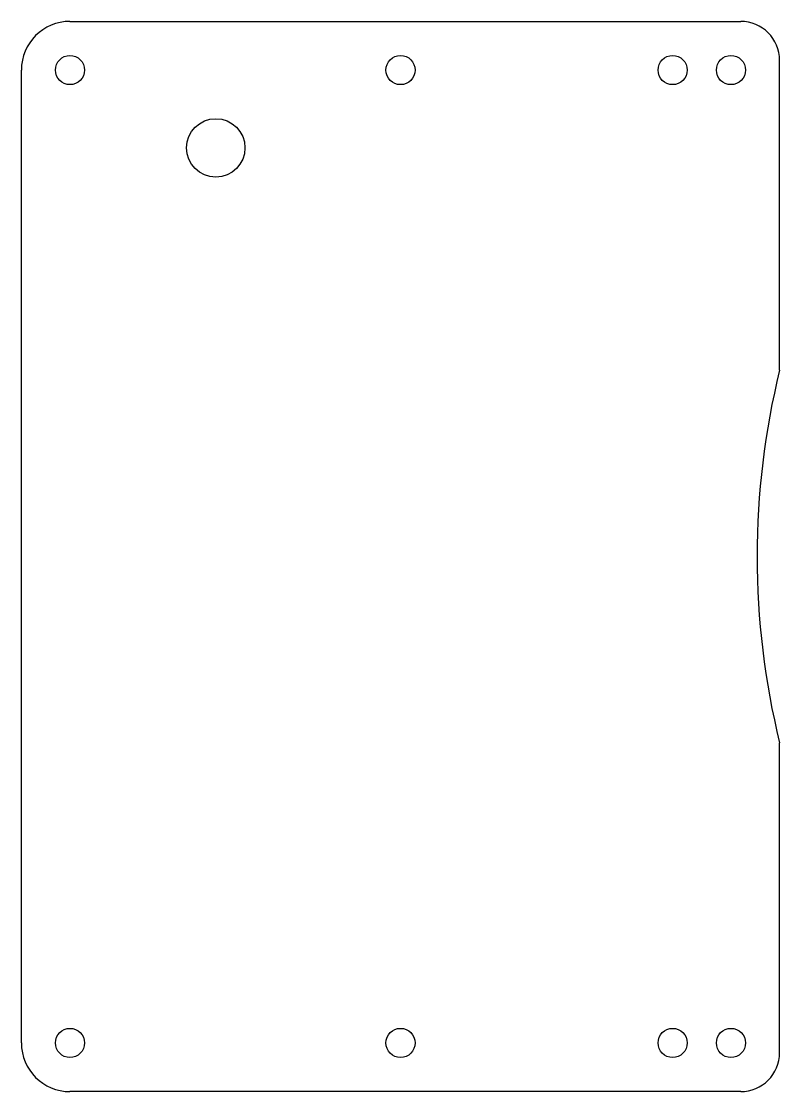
# Model space of a CAD drawing. Extents: x 93 to 171, y -55 to 55.
import ezdxf

# ---------------------------------------------------------------- set-up
doc = ezdxf.new("R2010")
doc.units = 0
doc.layers.add('VISIBLE', color=7, linetype='CONTINUOUS')

msp = doc.modelspace()

# ---------------------------------------------------------------- linework, layer by layer
at = {"layer": 'VISIBLE'}
for p, q in [((97.79, 55), (166.78, 55)), ((170.78, 19.16), (170.78, 51)), ((92.79, -50), (92.79, 50)), ((170.78, -51), (170.78, -19.16)), ((166.78, -55), (97.79, -55))]:
    msp.add_line(p, q, dxfattribs=at)
for centre, radius in [((97.79, 50), 1.5), ((131.79, 50), 1.5), ((159.78, 50), 1.5), ((165.78, 50), 1.5), ((112.79, 42), 3), ((97.79, -50), 1.5), ((131.79, -50), 1.5), ((159.78, -50), 1.5), ((165.78, -50), 1.5)]:
    msp.add_circle(centre, radius, dxfattribs=at)
for centre, radius, start, end in [((97.79, 50), 5, 90, 180), ((166.78, 51), 4, 0, 90), ((248.46, 0), 80, 166.1411, 193.8589), ((97.79, -50), 5, 180, 270), ((166.78, -51), 4, 270, 0)]:
    msp.add_arc(centre, radius, start, end, dxfattribs=at)

doc.saveas('drawing.dxf')
